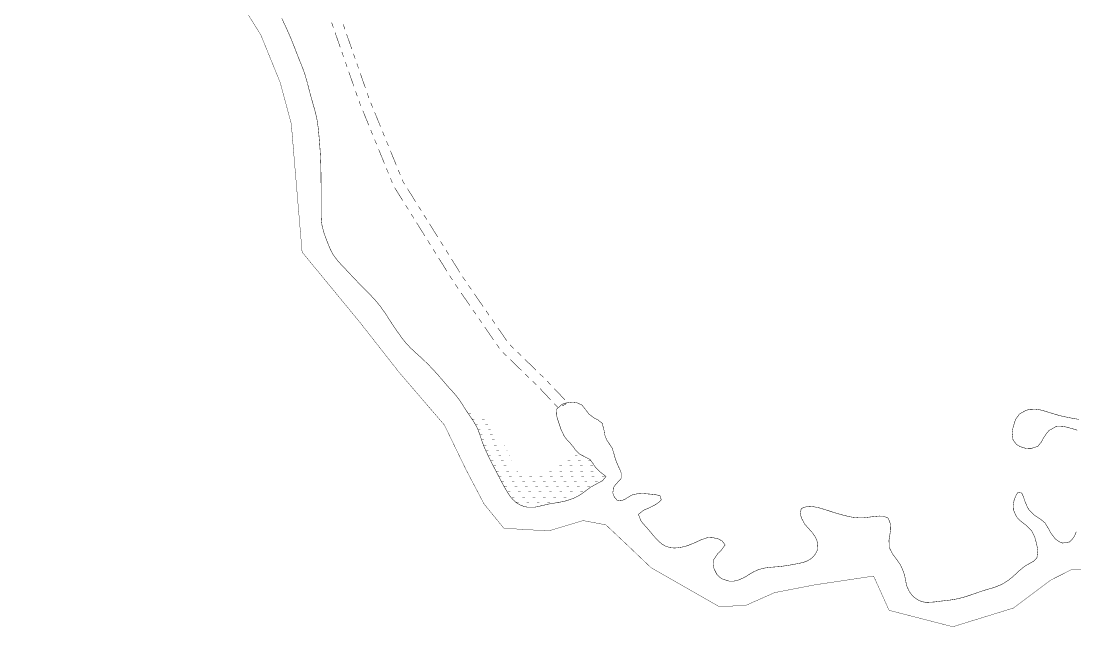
# Model space of a CAD drawing. Extents: x 201549 to 203722, y 4857623 to 4859778.
# Drawn here: x 201549.1 to 201955.1, y 4857622.9 to 4857856.2 of the extents above; entities that cross this region are included whole.
import ezdxf

# ---------------------------------------------------------------- set-up
doc = ezdxf.new("R2010")
doc.units = 0
doc.header["$LTSCALE"] = 1.5
doc.header["$MEASUREMENT"] = 0
for name, color, linetype in [('HD-CURSO-PERENE', 170, 'CONTINUOUS'), ('HD-PRAIA', 229, 'CONTINUOUS'), ('LM-LIM-SETOR-FISCAL', 7, 'CONTINUOUS'), ('SV-RUA-NAO-PAV-S-GUIA-C-GUIA', 7, 'CONTINUOUS')]:
    doc.layers.add(name, color=color, linetype=linetype)
doc.linetypes.add('Limite', pattern='A,20,-3,[130,ltypeshp.shx,S=6.35,R=0,X=0,Y=0],-3,20', length=46)

# ---------------------------------------------------------------- blocks, each defined once
blk = doc.blocks.new('*X2')
at = {"layer": 'HD-PRAIA', "const_width": 0.13}
for points in [[(201721.393402, 4857704.901348), (201722.393402, 4857704.901668)], [(201722.672283, 4857702.901328), (201723.672283, 4857702.901528)], [(201723.951164, 4857700.901307), (201724.951164, 4857700.901499)], [(201726.672283, 4857702.90213), (201727.658409, 4857702.901378)], [(201727.951164, 4857700.902074), (201728.951164, 4857700.902266)], [(201725.012301, 4857698.901285), (201726.012301, 4857698.901466)], [(201725.733302, 4857696.901259), (201726.733302, 4857696.901427)], [(201729.012301, 4857698.902008), (201730.012301, 4857698.902188)], [(201729.733302, 4857696.901931), (201730.733302, 4857696.902099)], [(201726.454302, 4857694.901234), (201727.454302, 4857694.901391)], [(201727.251032, 4857692.901208), (201728.251032, 4857692.901365)], [(201730.454302, 4857694.901864), (201731.454302, 4857694.902022)], [(201731.251032, 4857692.901833), (201732.251032, 4857692.901989)], [(201734.454302, 4857694.902495), (201734.525937, 4857694.901314)], [(201735.251032, 4857692.902457), (201735.496719, 4857692.901291)], [(201728.125285, 4857690.901184), (201729.125285, 4857690.90134)], [(201728.999538, 4857688.90116), (201729.999538, 4857688.901315)], [(201732.125285, 4857690.901806), (201733.125285, 4857690.901962)], [(201732.999538, 4857688.901781), (201733.999538, 4857688.901936)], [(201736.125285, 4857690.902428), (201736.430688, 4857690.901267)], [(201736.999538, 4857688.902402), (201737.335609, 4857688.901243)], [(201762.403498, 4857688.901494), (201763.403498, 4857688.901752)], [(201729.948851, 4857686.901136), (201730.948851, 4857686.901293)], [(201730.981125, 4857684.901114), (201731.981125, 4857684.901273)], [(201733.948851, 4857686.901764), (201734.948851, 4857686.901921)], [(201734.981125, 4857684.901751), (201735.981125, 4857684.901911)], [(201737.948851, 4857686.902391), (201738.109916, 4857686.901218)], [(201756.403582, 4857684.901368), (201757.403582, 4857684.901489)], [(201759.653576, 4857686.901434), (201760.653576, 4857686.901584)], [(201760.403582, 4857684.901853), (201761.403582, 4857684.901975)], [(201763.653576, 4857686.902034), (201764.653576, 4857686.902184)], [(201764.403582, 4857684.902339), (201765.403582, 4857684.90246)], [(201767.653576, 4857686.902634), (201768.572009, 4857686.901523)], [(201768.403582, 4857684.902824), (201769.403582, 4857684.902946)], [(201732.013399, 4857682.901091), (201733.013399, 4857682.901245)], [(201733.065221, 4857680.901069), (201734.065221, 4857680.901215)], [(201736.013399, 4857682.901708), (201737.013399, 4857682.901862)], [(201737.065221, 4857680.901655), (201738.06522, 4857680.901802)], [(201740.013399, 4857682.902325), (201740.460212, 4857682.901176)], [(201741.06522, 4857680.902242), (201742.06522, 4857680.902389)], [(201744.874079, 4857680.901187), (201745.874079, 4857680.90127)], [(201748.874079, 4857680.901519), (201749.874079, 4857680.901602)], [(201752.513962, 4857682.901296), (201753.513962, 4857682.901399)], [(201752.874079, 4857680.901851), (201753.874079, 4857680.901934)], [(201756.513962, 4857682.901706), (201757.513962, 4857682.901809)], [(201756.874079, 4857680.902183), (201757.874079, 4857680.902266)], [(201760.513962, 4857682.902116), (201761.513962, 4857682.902219)], [(201760.874079, 4857680.902515), (201761.874079, 4857680.902598)], [(201764.513962, 4857682.902526), (201765.513962, 4857682.902629)], [(201764.874079, 4857680.902848), (201765.874079, 4857680.902931)], [(201768.513962, 4857682.902936), (201769.513962, 4857682.903039)], [(201768.874078, 4857680.90318), (201769.874078, 4857680.903263)], [(201772.874078, 4857680.903512), (201773.874078, 4857680.903595)], [(201734.137991, 4857678.901046), (201735.137991, 4857678.90112)], [(201735.210761, 4857676.901024), (201736.210761, 4857676.901102)], [(201738.137991, 4857678.901341), (201739.137991, 4857678.901414)], [(201739.210761, 4857676.901335), (201740.210761, 4857676.901412)], [(201742.137991, 4857678.901635), (201743.137991, 4857678.901709)], [(201743.210761, 4857676.901645), (201744.210761, 4857676.901723)], [(201746.137991, 4857678.90193), (201747.137991, 4857678.902003)], [(201747.210761, 4857676.901956), (201748.210761, 4857676.902034)], [(201750.137991, 4857678.902224), (201751.137991, 4857678.902298)], [(201751.210761, 4857676.902267), (201752.210761, 4857676.902344)], [(201754.137991, 4857678.902518), (201755.137991, 4857678.902592)], [(201755.210761, 4857676.902577), (201756.210761, 4857676.902655)], [(201758.137991, 4857678.902813), (201759.137991, 4857678.902887)], [(201759.210761, 4857676.902888), (201760.210761, 4857676.902966)], [(201762.137991, 4857678.903107), (201763.137991, 4857678.903181)], [(201763.210761, 4857676.903199), (201764.210761, 4857676.903276)], [(201766.137991, 4857678.903402), (201767.137991, 4857678.903475)], [(201767.210761, 4857676.903509), (201768.210761, 4857676.903587)], [(201770.137991, 4857678.903696), (201771.137991, 4857678.90377)], [(201736.516333, 4857674.901004), (201737.516333, 4857674.901087)], [(201738.148648, 4857672.900987), (201739.148648, 4857672.901079)], [(201740.516333, 4857674.901335), (201741.516333, 4857674.901418)], [(201742.148648, 4857672.901354), (201743.148648, 4857672.901446)], [(201744.516333, 4857674.901666), (201745.516333, 4857674.901749)], [(201746.148648, 4857672.90172), (201747.148648, 4857672.901812)], [(201748.516333, 4857674.901998), (201749.516333, 4857674.90208)], [(201750.148648, 4857672.902087), (201751.148648, 4857672.902179)], [(201752.516332, 4857674.902329), (201753.516332, 4857674.902411)], [(201754.148648, 4857672.902453), (201755.148648, 4857672.902545)], [(201756.516332, 4857674.90266), (201757.516332, 4857674.902743)], [(201758.148648, 4857672.90282), (201759.148648, 4857672.902911)], [(201760.516332, 4857674.902991), (201761.516332, 4857674.903074)], [(201762.148648, 4857672.903186), (201762.261621, 4857672.901229)], [(201764.516332, 4857674.903322), (201765.516332, 4857674.903405)], [(201739.780963, 4857670.900971), (201740.780963, 4857670.901082)], [(201743.780963, 4857670.901415), (201744.780963, 4857670.901525)], [(201747.780963, 4857670.901858), (201748.780963, 4857670.901969)], [(201751.780963, 4857670.902302), (201752.780963, 4857670.902413)], [(201755.780963, 4857670.902746), (201756.164665, 4857670.901135)]]:
    blk.add_lwpolyline(points, dxfattribs=at)

msp = doc.modelspace()

# ---------------------------------------------------------------- linework, layer by layer
at = {"layer": 'HD-CURSO-PERENE', "const_width": 0.18}
for points in [[(201649.473383, 4857857.285965), (201650.126745, 4857855.934248), (201651.002863, 4857854.072748), (201651.628342, 4857852.708735), (201652.23939, 4857851.338779), (201653.257893, 4857848.944749), (201654.36444, 4857846.157711), (201655.444408, 4857843.358513), (201655.992826, 4857841.961342), (201656.616712, 4857840.413433), (201657.177764, 4857839.020847), (201657.72077, 4857837.622391), (201658.394783, 4857835.715069), (201659.232392, 4857832.835929), (201659.608791, 4857831.382659), (201660.311993, 4857828.667443), (201661.104586, 4857825.774667), (201661.833677, 4857823.228529), (201662.240321, 4857821.782583), (201662.619364, 4857820.330722), (201663.060131, 4857818.325119), (201663.497555, 4857815.359013), (201663.653817, 4857813.865243), (201663.880273, 4857811.376898), (201664.006404, 4857809.882121), (201664.229521, 4857806.891484), (201664.330445, 4857805.269454), (201664.409713, 4857803.771405), (201664.475044, 4857802.2726), (201664.525831, 4857800.77334), (201664.564364, 4857799.159743), (201664.606606, 4857796.160062), (201664.630212, 4857793.851077), (201664.643907, 4857792.350526), (201664.654515, 4857790.850354), (201664.661155, 4857788.541325), (201664.652017, 4857785.545377), (201664.648355, 4857784.044956), (201664.66865, 4857781.224573), (201664.733963, 4857779.721084), (201664.985304, 4857777.576766), (201665.733829, 4857774.687184), (201666.231495, 4857773.266824), (201666.768347, 4857771.853454), (201667.575633, 4857769.772662), (201668.157439, 4857768.384229), (201669.158512, 4857766.44267), (201670.926319, 4857764.039356), (201671.930984, 4857762.914578), (201672.970446, 4857761.814652), (201674.525505, 4857760.173305), (201675.550071, 4857759.076173), (201677.597579, 4857756.892331), (201679.062723, 4857755.371798), (201681.168422, 4857753.23572), (201682.223814, 4857752.167303), (201683.847707, 4857750.498661), (201684.876693, 4857749.403773), (201685.878778, 4857748.286562), (201687.384094, 4857746.456913), (201689.125183, 4857744.017408), (201689.950521, 4857742.763284), (201690.763877, 4857741.500456), (201692.246513, 4857739.226379), (201693.934752, 4857736.747476), (201695.481062, 4857734.578327), (201696.387321, 4857733.379821), (201697.334203, 4857732.216383), (201699.178144, 4857730.248607), (201701.383263, 4857728.211844), (201703.560129, 4857726.229885), (201704.646911, 4857725.195845), (201706.379584, 4857723.472612), (201707.418742, 4857722.390753), (201708.440319, 4857721.291875), (201709.445395, 4857720.178072), (201710.98694, 4857718.413193), (201712.942234, 4857716.139434), (201713.931988, 4857715.010698), (201715.24515, 4857713.55743), (201716.245852, 4857712.436504), (201717.66009, 4857710.69268), (201719.312291, 4857708.19687), (201720.103945, 4857706.91864), (201721.434337, 4857704.908958), (201722.297642, 4857703.671), (201723.144444, 4857702.427143), (201724.649725, 4857699.849902), (201725.315622, 4857698.310419), (201726.288817, 4857695.467179), (201726.76659, 4857694.038329), (201727.349646, 4857692.483904), (201727.929163, 4857691.100065), (201729.197082, 4857688.380696), (201730.134203, 4857686.50996), (201730.821368, 4857685.174687), (201731.514662, 4857683.843904), (201732.547411, 4857681.866448), (201733.925954, 4857679.217025), (201735.355786, 4857676.575792), (201736.626, 4857674.426667), (201737.484207, 4857673.168729), (201738.441986, 4857672.004321), (201740.019668, 4857670.608495), (201741.327672, 4857669.848925), (201742.756216, 4857669.303441), (201744.253584, 4857668.984126), (201747.171895, 4857669.037942), (201748.644438, 4857669.33427), (201750.106144, 4857669.699747), (201752.583145, 4857670.243933), (201755.528351, 4857670.732291), (201757.006128, 4857670.99449), (201758.485741, 4857671.316515), (201760.329138, 4857671.850093), (201761.772894, 4857672.38797), (201763.153581, 4857673.017019), (201765.032329, 4857674.113653), (201767.257688, 4857675.812447), (201768.507786, 4857676.712584), (201771.275511, 4857678.246421), (201772.944217, 4857679.121174), (201774.431908, 4857680.799145), (201772.192879, 4857682.557316), (201770.300318, 4857684.399573), (201769.501858, 4857685.693362), (201768.190486, 4857687.409657), (201765.539659, 4857688.778844), (201764.173278, 4857689.467015), (201762.69219, 4857690.930755), (201761.828835, 4857692.184016), (201760.674247, 4857693.581526), (201759.635113, 4857694.684811), (201758.386255, 4857696.195128), (201757.132813, 4857698.799966), (201756.652153, 4857700.249446), (201755.659811, 4857703.210633), (201755.251591, 4857704.754689), (201755.366431, 4857706.737506), (201757.497038, 4857708.62593), (201759.092526, 4857709.165574), (201761.553289, 4857709.459067), (201763.108303, 4857709.284608), (201765.150406, 4857708.318084), (201766.984564, 4857706.00008), (201767.914714, 4857704.780475), (201769.795081, 4857703.389661), (201771.203005, 4857702.67377), (201772.943617, 4857701.319353), (201773.671404, 4857698.520575), (201773.87052, 4857696.94457), (201774.742205, 4857694.756519), (201775.615241, 4857693.510955), (201776.756178, 4857691.784879), (201777.637205, 4857689.021158), (201778.014048, 4857687.527212), (201778.96782, 4857685.142297), (201779.702954, 4857683.612986), (201780.266783, 4857682.149111), (201780.233875, 4857680.044282), (201778.245439, 4857677.859106), (201777.286198, 4857676.626282), (201777.035195, 4857674.434304), (201777.642302, 4857672.836627), (201778.674206, 4857671.688392), (201780.391558, 4857671.458608), (201781.781307, 4857672.088142), (201783.210218, 4857672.989856), (201784.574056, 4857673.769117), (201787.373115, 4857674.327706), (201788.928112, 4857674.24726), (201791.81892, 4857673.999866), (201793.686422, 4857673.771118), (201795.194811, 4857673.403861), (201795.719235, 4857671.761843), (201794.581937, 4857670.717855), (201792.96716, 4857669.67997), (201790.415068, 4857668.464347), (201788.797379, 4857667.762828), (201786.907262, 4857666.211001), (201787.85664, 4857663.718156), (201788.964509, 4857662.379803), (201790.149521, 4857661.059443), (201791.259041, 4857659.771915), (201793.13376, 4857657.536098), (201794.788574, 4857655.794248), (201795.958012, 4857654.812241), (201797.243486, 4857654.019688), (201799.191318, 4857653.397373), (201800.700809, 4857653.273083), (201802.233159, 4857653.365054), (201804.535132, 4857653.807795), (201805.975329, 4857654.242199), (201808.753539, 4857655.36604), (201810.684064, 4857656.288981), (201813.497414, 4857657.275231), (201815.045407, 4857657.388399), (201817.645472, 4857656.790668), (201819.174812, 4857655.967352), (201820.285463, 4857654.474029), (201818.802118, 4857652.34431), (201817.494516, 4857651.173928), (201815.891375, 4857648.747262), (201815.653503, 4857647.210578), (201815.844506, 4857645.671452), (201817.065306, 4857643.206744), (201818.139807, 4857642.098013), (201819.418047, 4857641.246801), (201821.967613, 4857640.503444), (201823.496076, 4857640.507464), (201825.004654, 4857640.781655), (201827.335351, 4857641.737802), (201828.627298, 4857642.502786), (201829.896446, 4857643.306723), (201831.449067, 4857644.197078), (201832.82341, 4857644.798617), (201834.257938, 4857645.259176), (201835.731253, 4857645.589198), (201837.830542, 4857645.860073), (201839.32755, 4857645.971622), (201841.380577, 4857646.129384), (201844.339575, 4857646.540286), (201845.818361, 4857646.80266), (201847.305335, 4857647.07546), (201848.815773, 4857647.357126), (201850.289912, 4857647.703696), (201851.707865, 4857648.19616), (201853.034164, 4857648.912683), (201854.241758, 4857649.926263), (201855.203413, 4857651.156447), (201855.843126, 4857652.544869), (201856.001293, 4857654.85028), (201855.598953, 4857656.330709), (201854.909596, 4857657.741353), (201854.026209, 4857659.024694), (201852.889897, 4857660.300177), (201850.917314, 4857662.510143), (201849.652735, 4857664.948947), (201849.274352, 4857666.583151), (201849.624594, 4857668.480147), (201852.146733, 4857669.378107), (201853.883759, 4857669.256556), (201855.468049, 4857668.977574), (201857.044377, 4857668.597429), (201859.835336, 4857667.730057), (201862.013775, 4857667.017647), (201864.900153, 4857666.163556), (201866.380469, 4857665.773485), (201867.927015, 4857665.409757), (201869.421396, 4857665.123253), (201872.368748, 4857664.856545), (201873.874796, 4857664.927571), (201876.833525, 4857665.302618), (201879.70848, 4857665.583816), (201881.327489, 4857665.51402), (201883.181715, 4857664.74219), (201884.118681, 4857662.101515), (201884.07353, 4857660.412281), (201883.698166, 4857657.855981), (201883.445258, 4857656.320142), (201883.500819, 4857653.504311), (201884.843681, 4857650.917093), (201885.788962, 4857649.674), (201887.554337, 4857647.210869), (201888.294507, 4857645.888169), (201889.360835, 4857643.113084), (201889.726294, 4857641.395886), (201889.9951, 4857639.918002), (201890.359339, 4857638.457605), (201891.322492, 4857636.389931), (201892.272897, 4857635.139273), (201893.416831, 4857634.058755), (201894.709321, 4857633.199803), (201896.105397, 4857632.613846), (201897.807542, 4857632.319567), (201900.823266, 4857632.48529), (201902.340611, 4857632.689187), (201903.892383, 4857632.872003), (201906.864768, 4857633.208233), (201909.254113, 4857633.602766), (201910.719855, 4857633.928201), (201912.174747, 4857634.310188), (201913.615085, 4857634.743151), (201915.337769, 4857635.325065), (201918.161411, 4857636.332245), (201919.585341, 4857636.808155), (201921.296567, 4857637.3164), (201922.747991, 4857637.727928), (201924.186816, 4857638.166577), (201926.781185, 4857639.200305), (201929.333124, 4857640.776822), (201930.522867, 4857641.709598), (201931.660672, 4857642.700815), (201933.279761, 4857644.22306), (201935.569016, 4857646.148161), (201937.740328, 4857647.402559), (201939.106484, 4857648.175954), (201940.404479, 4857649.425049), (201940.782021, 4857652.239689), (201940.501288, 4857653.861299), (201939.947141, 4857656.251362), (201939.51263, 4857657.719209), (201938.333749, 4857660.025095), (201936.206317, 4857662.054724), (201934.990343, 4857662.987846), (201933.80952, 4857663.960826), (201932.555694, 4857665.305631), (201931.33488, 4857668.043188), (201931.267234, 4857669.735365), (201931.640641, 4857671.674705), (201932.316305, 4857673.446055), (201933.140509, 4857674.717649), (201934.62725, 4857674.42673), (201935.23366, 4857672.95794), (201935.828934, 4857671.174998), (201936.759129, 4857668.983763), (201937.57351, 4857667.713936), (201939.39306, 4857665.942805), (201940.644684, 4857665.10822), (201941.936506, 4857664.282725), (201943.510969, 4857662.971031), (201945.018689, 4857660.491374), (201945.709298, 4857659.125384), (201947.486688, 4857656.79368), (201948.79088, 4857655.790614), (201950.200392, 4857655.169658), (201952.921851, 4857655.593965), (201954.064008, 4857656.623078), (201954.971748, 4857658.001987), (201955.577527, 4857659.562028)], [(201955.983465, 4857698.655394), (201954.545527, 4857699.094861), (201951.8006, 4857699.855383), (201950.281518, 4857700.134058), (201947.707601, 4857700.012458), (201945.128285, 4857698.541074), (201944.065433, 4857697.384271), (201942.837932, 4857695.400382), (201942.095387, 4857694.046443), (201940.713036, 4857692.394707), (201937.923163, 4857691.509293), (201936.307051, 4857691.604546), (201934.02188, 4857692.288468), (201932.667795, 4857693.093824), (201931.252051, 4857694.772899), (201930.864213, 4857697.653178), (201931.118754, 4857699.225772), (201931.826512, 4857701.752392), (201932.426784, 4857703.155364), (201933.682368, 4857704.858071), (201936.290672, 4857706.339087), (201937.805281, 4857706.684422), (201939.931867, 4857706.736968), (201941.419425, 4857706.524286), (201942.884393, 4857706.172498), (201945.606248, 4857705.340781), (201947.037307, 4857704.889496), (201949.328118, 4857704.231993), (201952.254902, 4857703.588126), (201953.732043, 4857703.315944), (201956.5597, 4857702.805989)]]:
    msp.add_lwpolyline(points, dxfattribs=at)
at = {"layer": 'LM-LIM-SETOR-FISCAL', "linetype": 'Limite', "ltscale": 0.1, "const_width": 0.13, "flags": 128}
msp.add_lwpolyline([(203690.260081, 4857945.070709), (203624.634323, 4857876.322086), (203597.483031, 4857858.402645), (203529.936951, 4857817.251163), (203477.865481, 4857798.204621), (203470.255508, 4857794.734503), (203461.352554, 4857793.163394), (203446.975153, 4857796.8587), (203434.268062, 4857794.37427), (203415.032253, 4857783.068658), (203402.126694, 4857778.711644), (203386.003618, 4857774.608536), (203366.6323, 4857771.115492), (203345.157893, 4857770.830854), (203324.568024, 4857761.841833), (203301.581821, 4857760.866899), (203281.417715, 4857748.511746), (203252.78859, 4857741.388472), (203232.306394, 4857736.754404), (203212.334562, 4857736.296293), (203164.13965, 4857735.679698), (203138.99187, 4857736.954266), (203129.680407, 4857738.01055), (203095.984474, 4857727.896851), (203076.140726, 4857727.494996), (203025.014879, 4857721.40905), (203013.097806, 4857722.309608), (202992.105773, 4857719.939497), (202979.44632, 4857721.489532), (202964.645261, 4857723.459119), (202953.753944, 4857723.719881), (202948.567743, 4857734.588869), (202940.56683, 4857731.445097), (202928.292667, 4857726.395284), (202921.586801, 4857725.262879), (202891.249062, 4857717.013101), (202861.035745, 4857717.951775), (202843.379163, 4857715.343702), (202826.226463, 4857711.657758), (202804.140432, 4857707.443751), (202790.771355, 4857705.517518), (202768.577753, 4857708.236936), (202742.152032, 4857707.156689), (202736.174828, 4857706.655519), (202713.938929, 4857709.927449), (202695.611231, 4857706.369079), (202673.258666, 4857705.478725), (202656.72527, 4857701.372747), (202629.28054, 4857702.0954), (202612.6653, 4857697.207584), (202591.913663, 4857697.17112), (202573.082963, 4857699.207561), (202562.981881, 4857701.348758), (202542.231335, 4857696.463209), (202527.692121, 4857697.497329), (202506.011184, 4857700.954059), (202495.762995, 4857701.67688), (202477.853417, 4857695.637221), (202451.601566, 4857695.14746), (202439.72292, 4857695.152163), (202414.832804, 4857702.264138), (202409.505623, 4857708.382417), (202404.550581, 4857702.764348), (202392.386131, 4857694.909473), (202374.402744, 4857694.375334), (202370.790504, 4857707.218853), (202367.880357, 4857708.81308), (202365.097896, 4857694.881213), (202346.982515, 4857685.19854), (202335.643949, 4857688.651167), (202326.525916, 4857697.119411), (202318.576754, 4857694.737974), (202307.818302, 4857689.468212), (202291.471974, 4857680.842357), (202275.589764, 4857677.708389), (202259.053519, 4857679.374097), (202243.073737, 4857672.961005), (202214.272961, 4857673.983007), (202196.235748, 4857671.160004), (202166.262371, 4857673.222085), (202137.067905, 4857668.508741), (202112.979693, 4857664.510834), (202063.331805, 4857653.140334), (202048.493217, 4857650.054933), (202035.091784, 4857651.969478), (202023.899221, 4857655.255238), (202010.52796, 4857651.884532), (201999.307441, 4857648.055643), (201981.197242, 4857645.667621), (201954.082742, 4857645.121141), (201945.697725, 4857640.894606), (201931.391917, 4857630.157612), (201908.026813, 4857622.950269), (201883.4729, 4857629.270611), (201877.508406, 4857642.469721), (201854.745798, 4857639.06854), (201839.350138, 4857636.086338), (201828.34266, 4857631.211106), (201818.072406, 4857630.661005), (201791.730674, 4857645.716636), (201783.325652, 4857653.738781), (201774.365733, 4857662.184936), (201765.573826, 4857663.836912), (201752.290529, 4857659.858284), (201735.04564, 4857660.887584), (201727.455562, 4857670.187429), (201720.531788, 4857683.341011), (201712.157613, 4857700.626833), (201694.727347, 4857720.897673), (201679.589184, 4857740.191677), (201657.32648, 4857767.233141), (201654.564139, 4857799.822595), (201653.168948, 4857816.601418), (201648.897983, 4857832.521318), (201641.426502, 4857850.868289), (201624.439538, 4857878.124504), (201609.705016, 4857904.118762), (201594.767048, 4857924.49684), (201579.688593, 4857946.624543), (201574.368593, 4857976.270242), (201571.408411, 4858003.505486), (201566.936517, 4858039.389321), (201564.764318, 4858078.72263), (201562.269694, 4858104.600839), (201551.757007, 4858133.952949), (201551.186373, 4858156.429924), (201549.119269, 4858170.401701), (201549.246745, 4858186.104627), (201554.678227, 4858203.249655), (201558.171305, 4858220.410541), (201560.177107, 4858236.514509), (201560.415055, 4858239.809246), (201559.788221, 4858242.511434), (201551.336892, 4858249.701553), (201552.157199, 4858261.553469), (201556.911984, 4858273.515997), (201560.097639, 4858284.875736), (201560.510399, 4858299.28515), (201557.624238, 4858311.705049), (201560.009833, 4858320.099542), (201561.981178, 4858326.691836), (201566.707313, 4858341.650918), (201582.546234, 4858358.27629), (201591.67817, 4858367.066748), (201615.096765, 4858382.768909), (201643.467678, 4858408.340795), (201662.426287, 4858428.461694), (201687.49864, 4858456.872452), (201695.711751, 4858480.503996), (201697.241213, 4858493.368461), (201708.122023, 4858512.454588), (201708.913728, 4858524.199447), (201718.579722, 4858544.463789), (201733.577492, 4858559.16074), (201748.497093, 4858572.745024), (201759.62483, 4858585.08596), (201772.517183, 4858599.8166), (201797.761054, 4858621.167174), (201813.769148, 4858629.66302), (201830.418521, 4858646.310562), (201849.011501, 4858664.504513), (201851.314022, 4858668.825445), (201857.549066, 4858681.544401), (201862.42871, 4858685.799557), (201865.966242, 4858689.749341), (201865.68234, 4858691.625443), (201857.763701, 4858695.442229), (201850.485155, 4858704.533181), (201847.54822, 4858723.831601), (201858.251257, 4858731.66627), (201858.92976, 4858736.348746), (201856.131935, 4858739.11135), (201855.153114, 4858759.016886), (201862.856619, 4858771.755825), (201872.56032, 4858788.598255), (201887.559021, 4858785.607288), (201894.924798, 4858786.689227), (201898.748315, 4858791.479933), (201901.748118, 4858797.019428), (201899.947285, 4858805.270061), (201902.159269, 4858816.15094), (201916.649053, 4858830.131738), (201922.681108, 4858839.197621), (201923.717945, 4858848.876055), (201927.12082, 4858860.1517), (201927.274817, 4858875.017476), (201925.508092, 4858896.764205), (201942.625428, 4858910.622255), (201947.555532, 4858919.314093), (201951.803836, 4858928.782451), (201954.266441, 4858935.163408), (201959.271015, 4858947.314055), (201964.479977, 4858959.592926), (201967.152407, 4858968.266465), (201964.55435, 4858976.487948), (201962.894294, 4858991.279376), (201964.900793, 4859004.827319), (201964.6517, 4859016.898797), (201965.696998, 4859030.808415), (201969.531889, 4859045.576569), (201975.75863, 4859052.20621), (201969.45004, 4859055.850905), (201965.009026, 4859070.898106), (201965.069362, 4859074.030336), (201963.476629, 4859075.991683), (201953.10009, 4859077.836379), (201942.441068, 4859084.073053), (201934.726475, 4859088.201758), (201918.16488, 4859094.012892), (201910.256895, 4859096.550971), (201893.421427, 4859107.28582), (201885.268901, 4859113.680363), (201864.45443, 4859121.529069), (201850.623658, 4859135.609088), (201846.963877, 4859146.620609), (201855.767516, 4859165.416404), (201875.347527, 4859164.308429), (201889.044993, 4859157.340855), (201904.349852, 4859149.80302), (201927.90161, 4859138.922585), (201938.715832, 4859134.958824), (201957.005609, 4859130.242277), (201977.026771, 4859120.820983), (201985.806231, 4859116.11566), (201991.168531, 4859121.52132), (201992.488353, 4859131.751117), (202001.404985, 4859144.188737), (202015.237277, 4859158.295848), (202027.695168, 4859169.318871), (202029.771608, 4859171.898113), (202033.776454, 4859179.091552), (202035.381378, 4859188.589823), (202041.175735, 4859202.289727), (202053.436878, 4859210.693244), (202063.459078, 4859216.99753), (202072.268869, 4859222.32438), (202115.036275, 4859252.473476), (202125.947129, 4859260.226968), (202138.444739, 4859271.495305), (202150.532591, 4859280.714854), (202161.391171, 4859291.368554), (202178.868205, 4859308.22401), (202191.586615, 4859321.29274), (202216.729868, 4859343.200113), (202238.66378, 4859364.13703), (202250.52502, 4859378.676083), (202258.974753, 4859394.377128), (202266.679718, 4859404.602088), (202275.065891, 4859412.387653), (202302.264215, 4859448.149551), (202318.584229, 4859468.798856), (202327.347328, 4859478.500068), (202334.691915, 4859489.468295), (202339.506578, 4859500.644952), (202345.514817, 4859507.599166), (202371.864321, 4859545.024292), (202393.198162, 4859572.010698), (202405.581673, 4859587.830346), (202410.327797, 4859597.458197), (202419.27763, 4859633.664342), (202416.989486, 4859654.974178), (202411.731424, 4859697.413521), (202412.757426, 4859719.590937), (202436.124438, 4859738.613146), (202462.873067, 4859753.35892), (202485.340162, 4859765.605573), (202495.831881, 4859771.875287), (202497.599834, 4859778.209393), (202518.345276, 4859756.508353), (202515.743454, 4859740.717238), (202514.723698, 4859716.086214), (202516.920095, 4859683.767801), (202522.647194, 4859658.696813), (202527.07528, 4859650.692195), (202529.970568, 4859644.731309), (202535.420521, 4859636.897001), (202545.468872, 4859621.994786), (202558.357019, 4859606.657609), (202585.8358, 4859573.559083), (202599.806104, 4859558.80064), (202612.899885, 4859544.220382), (202638.909787, 4859517.064978), (202649.659036, 4859507.002602), (202668.16042, 4859487.524508), (202676.088824, 4859478.493485), (202694.285339, 4859460.440182), (202710.86304, 4859442.826375), (202712.459386, 4859440.945228), (202729.879978, 4859422.216603), (202741.931615, 4859409.354739), (202746.608706, 4859404.490444), (202753.347688, 4859397.029427), (202761.114193, 4859388.430797), (202780.521657, 4859366.71292), (202787.470106, 4859359.175299), (202792.305962, 4859354.009726), (202805.952922, 4859338.966966), (202827.483001, 4859315.28388), (202860.2174, 4859279.107138), (202891.663582, 4859248.038398), (202903.615874, 4859235.095065), (202918.084292, 4859218.768396), (202940.542465, 4859195.291329), (202956.34755, 4859178.52201), (202968.266176, 4859165.295182), (202978.719379, 4859155.296466), (202993.717452, 4859134.390061), (203000.802797, 4859124.358547), (203012.351422, 4859108.484298), (203027.622616, 4859089.716281), (203037.680048, 4859069.601416), (203043.700341, 4859058.903498), (203054.3, 4859060.91), (203065.69, 4859063.18), (203071.14, 4859057.81), (203074.16, 4859054.84), (203084.88, 4859044.28), (203097.92, 4859031.43), (203104.75, 4859024.55), (203111.15, 4859018.12), (203119.81, 4859009.41), (203127.17, 4859002), (203135.63, 4858993.48), (203144.95, 4858984.1), (203153.42, 4858975.59), (203163.08, 4858965.86), (203173.19, 4858955.69), (203182.56, 4858946.25), (203191.76, 4858937.01), (203198.08, 4858930.3), (203204.43, 4858923.55), (203216.13, 4858910.9), (203222.97, 4858903.52), (203233.78, 4858891.83), (203245.73, 4858878.91), (203264.33, 4858858.8), (203273.98, 4858848.42), (203284.55, 4858837.04), (203303.21, 4858816.97), (203311.9, 4858807.61), (203329.84, 4858788.31), (203337.74, 4858779.49), (203353.23, 4858762.39), (203359.11, 4858755.91), (203364.48, 4858749.97), (203370.86, 4858742.93), (203380.58, 4858732.21), (203389.39, 4858722.58), (203398.64, 4858712.48), (203405.71, 4858704.76), (203410.16, 4858699.89), (203415.55, 4858694), (203420.33, 4858688.78), (203441.21, 4858665.98), (203450.56, 4858656.22), (203473.18, 4858631.13), (203477.89, 4858625.9), (203722.237123, 4858356.395713), (203690.000636, 4858326.668344), (203710.985762, 4858303.396246), (203696.285447, 4858225.222295), (203632.07909, 4858167.69374), (203616.580022, 4858183.192808), (203573.182632, 4858142.895231)], close=True, dxfattribs=at)
at = {"layer": 'SV-RUA-NAO-PAV-S-GUIA-C-GUIA', "const_width": 0.18}
for points in [[(201669.190085, 4857854.203438), (201668.705817, 4857855.601792)], [(201669.361651, 4857853.712381), (201669.190085, 4857854.203438)], [(201673.151767, 4857854.942425), (201673.811427, 4857853.054344)], [(201672.000292, 4857846.160058), (201670.021311, 4857851.8243)], [(201674.471087, 4857851.166264), (201676.450068, 4857845.502022)], [(201673.319612, 4857842.383897), (201672.659952, 4857844.271977)], [(201677.109728, 4857843.613941), (201677.769388, 4857841.72586)], [(201674.638933, 4857838.607736), (201673.979272, 4857840.495816)], [(201678.429048, 4857839.83778), (201679.088708, 4857837.949699)], [(201677.277573, 4857831.055413), (201675.298593, 4857836.719655)], [(201679.748368, 4857836.061619), (201681.727349, 4857830.397377)], [(201678.596894, 4857827.279252), (201677.937234, 4857829.167333)], [(201679.520346, 4857824.636146), (201679.256554, 4857825.391171)], [(201682.387009, 4857828.509296), (201683.046669, 4857826.621215)], [(201679.596163, 4857824.450837), (201679.520346, 4857824.636146)], [(201679.974834, 4857823.525306), (201679.596163, 4857824.450837)], [(201683.004205, 4857816.121056), (201680.732177, 4857821.674243)], [(201683.774374, 4857824.758921), (201684.531717, 4857822.907859)], [(201685.289059, 4857821.056796), (201687.561087, 4857815.503609)], [(201684.51889, 4857812.418931), (201683.761548, 4857814.269994)], [(201688.31843, 4857813.652547), (201689.075773, 4857811.801484)], [(201686.033576, 4857808.716806), (201685.276233, 4857810.567869)], [(201689.833115, 4857809.950422), (201690.590458, 4857808.099359)], [(201689.062946, 4857801.312557), (201686.790918, 4857806.865744)], [(201691.347801, 4857806.248297), (201693.619829, 4857800.69511)], [(201690.577632, 4857797.610432), (201689.820289, 4857799.461494)], [(201694.377171, 4857798.844047), (201695.134514, 4857796.992985)], [(201692.092317, 4857793.908307), (201691.334974, 4857795.759369)], [(201695.891857, 4857795.141922), (201696.153653, 4857794.502052)], [(201696.153653, 4857794.502052), (201696.847878, 4857793.392726)], [(201696.134409, 4857787.023298), (201692.951461, 4857792.10944)], [(201697.908861, 4857791.697346), (201701.091809, 4857786.611204)], [(201698.256375, 4857783.632537), (201697.195392, 4857785.327917)], [(201702.152792, 4857784.915823), (201703.213775, 4857783.220442)], [(201700.37834, 4857780.241775), (201699.317358, 4857781.937156)], [(201704.274757, 4857781.525062), (201705.33574, 4857779.829681)], [(201704.622272, 4857773.460253), (201701.439323, 4857778.546395)], [(201706.396723, 4857778.1343), (201709.579671, 4857773.048159)], [(201706.744237, 4857770.069492), (201705.683254, 4857771.764872)], [(201708.866203, 4857766.67873), (201707.80522, 4857768.374111)], [(201710.640654, 4857771.352778), (201711.701637, 4857769.657397)], [(201713.110134, 4857759.897208), (201709.927186, 4857764.98335)], [(201712.76262, 4857767.962017), (201713.823603, 4857766.266636)], [(201714.884586, 4857764.571255), (201718.067534, 4857759.485113)], [(201715.2321, 4857756.506446), (201714.171117, 4857758.201827)], [(201719.128517, 4857757.789733), (201719.291719, 4857757.528947)], [(201719.291719, 4857757.528947), (201720.253546, 4857756.136481)], [(201717.453329, 4857753.18098), (201716.316657, 4857754.826573)], [(201721.390218, 4857754.490888), (201722.52689, 4857752.845295)], [(201722.000017, 4857746.598607), (201718.590001, 4857751.535387)], [(201723.663562, 4857751.199702), (201727.073579, 4857746.262923)], [(201724.273361, 4857743.307421), (201723.136689, 4857744.953014)], [(201728.210251, 4857744.61733), (201729.346923, 4857742.971737)], [(201726.546705, 4857740.016235), (201725.410033, 4857741.661828)], [(201730.483595, 4857741.326144), (201731.620267, 4857739.680551)], [(201731.093394, 4857733.433863), (201727.683377, 4857738.370642)], [(201732.756939, 4857738.034958), (201736.166955, 4857733.098178)], [(201733.366738, 4857730.142676), (201732.230066, 4857731.78827)], [(201736.107335, 4857727.246358), (201734.674319, 4857728.641516)], [(201737.407552, 4857731.540411), (201738.840568, 4857730.145253)], [(201740.273584, 4857728.750095), (201741.7066, 4857727.354937)], [(201741.839399, 4857721.665727), (201737.540351, 4857725.8512)], [(201743.139616, 4857725.959779), (201747.438664, 4857721.774306)], [(201744.705431, 4857718.875411), (201743.272415, 4857720.270569)], [(201748.87168, 4857720.379148), (201750.304696, 4857718.983991)], [(201747.571463, 4857716.085096), (201746.138447, 4857717.480254)], [(201751.720452, 4857717.571782), (201753.097955, 4857716.121788)], [(201753.115799, 4857710.319022), (201748.983289, 4857714.669006)], [(201754.475458, 4857714.671793), (201758.607968, 4857710.321808)], [(201755.870805, 4857707.419032), (201754.493302, 4857708.869027)], [(201759.280211, 4857708.975379), (201757.543997, 4857707.982624)]]:
    msp.add_lwpolyline(points, dxfattribs=at)

# ---------------------------------------------------------------- block references
at = {"layer": 'HD-PRAIA'}
msp.add_blockref('*X2', (0, 0), dxfattribs=at)

doc.saveas('drawing.dxf')
